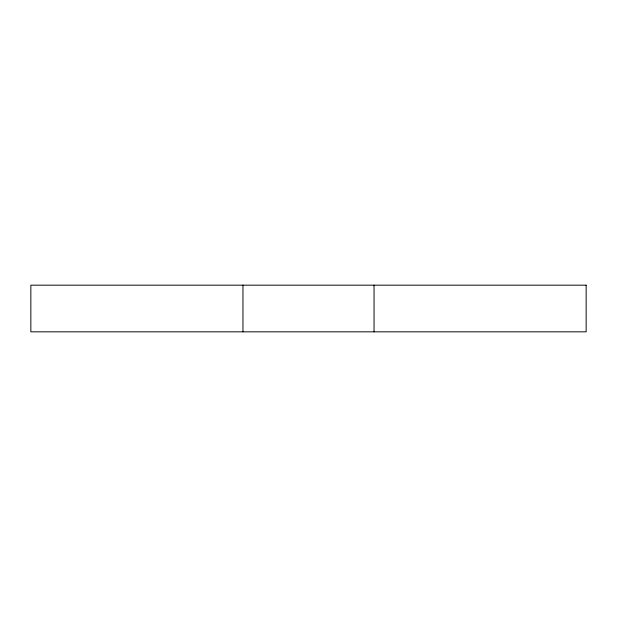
<?xml version="1.0" encoding="UTF-8"?>
<svg xmlns="http://www.w3.org/2000/svg" width="617" height="617" viewBox="0 0 617 617"><rect width="100%" height="100%" fill="white"/><g stroke="black" fill="none" stroke-linecap="round" stroke-linejoin="round"><path stroke-width="0.93" d="M374.041 285.17L374.041 331.83M242.959 285.17L242.959 331.83M586.15 285.17L30.85 285.17L30.85 331.83L586.15 331.83L586.15 285.17"/></g></svg>
